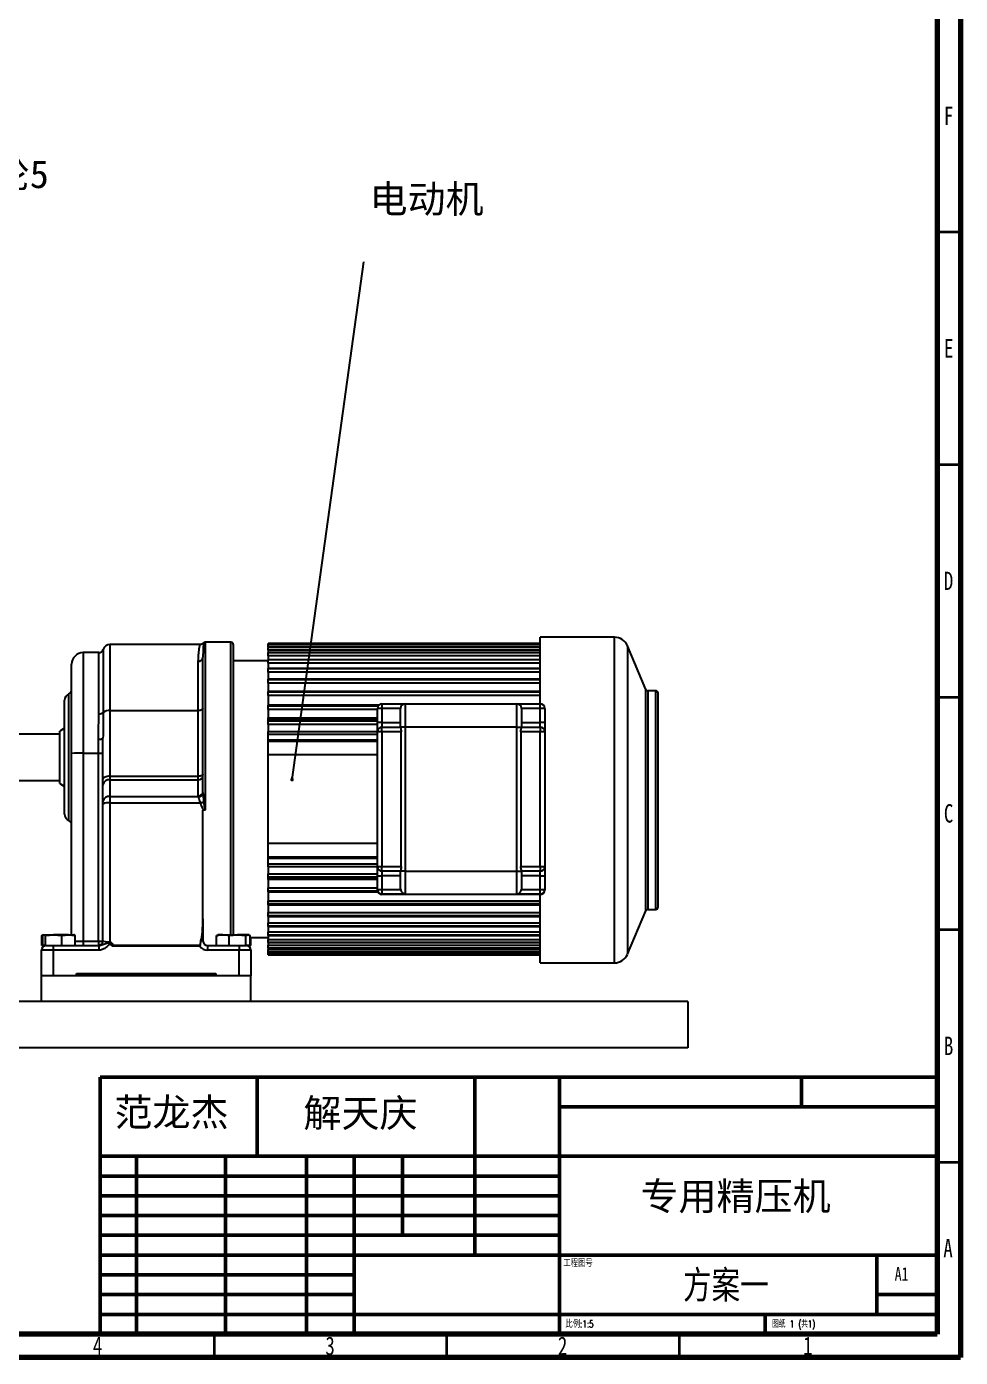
# Model space of a CAD drawing. Header units: millimetres. Extents: x 15 to 836, y 5 to 589.
# Drawn here: x 635.2 to 836, y 5 to 291.2 of the extents above; entities that cross this region are included whole.
import ezdxf

# ---------------------------------------------------------------- set-up
doc = ezdxf.new("R2010")
doc.units = ezdxf.units.MM
doc.styles.add('SLDTEXTSTYLE0', font='TXT', dxfattribs={"width": 0.75})
doc.styles.add('SLDTEXTSTYLE1', font='TXT', dxfattribs={"width": 0.75, "bigfont": 'bigfont'})
doc.styles.add('SLDTEXTSTYLE2', font='TXT', dxfattribs={"width": 0.694444, "bigfont": 'bigfont'})
doc.dimstyles.new('SLDDIMSTYLE1', dxfattribs={"dimtxt": 0.18, "dimasz": 0.762, "dimexe": 0, "dimexo": 0.0625, "dimgap": 0, "dimtad": 0, "dimtih": 1, "dimtoh": 1, "dimdec": 0, "dimrnd": 1e-09, "dimzin": 0, "dimdsep": 46, "dimtxsty": 'Standard', "dimblk1": 'DOT', "dimblk2": 'DOT', "dimsah": 1, "dimcen": 0.09, "dimadec": 0, "dimazin": 0, "dimtfac": 0.762, "dimtdec": 0, "dimtofl": 0, "dimtmove": 0, "dimatfit": 3, "dimldrblk": 'DOT', "dimfxl": 1, "dimfrac": 2, "dimtolj": 1, "dimtzin": 0, "dimarcsym": 0})

# ---------------------------------------------------------------- blocks, each defined once
blk = doc.blocks.new('_Dot')
at = {"color": 0, "linetype": 'ByBlock', "lineweight": -2}
blk.add_line((-0.5, 0), (-1, 0), dxfattribs=at)
at = {"color": 0, "linetype": 'ByBlock', "const_width": 0.5}
blk.add_lwpolyline([(-0.25, 0, 1), (0.25, 0, 1)], format="xyb", close=True, dxfattribs=at)

msp = doc.modelspace()

# ---------------------------------------------------------------- linework, layer by layer
at = {"color": 7, "linetype": 'Continuous', "lineweight": 70}
for p, q in [((836, 589), (836, 5)), ((831, 584), (831, 10)), ((831, 10), (20, 10)), ((836, 5), (15, 5))]:
    msp.add_line(p, q, dxfattribs=at)
at = {"color": 7, "linetype": 'Continuous', "lineweight": 35}
for p, q in [((831, 247), (836, 247)), ((831, 197), (836, 197)), ((831, 147), (836, 147)), ((831, 97), (836, 97)), ((831, 47), (836, 47)), ((675.5, 10), (675.5, 5)), ((725.5, 10), (725.5, 5)), ((775.5, 10), (775.5, 5))]:
    msp.add_line(p, q, dxfattribs=at)
at = {"color": 7, "linetype": 'Continuous', "lineweight": 25}
for p, q in [((672.5, 158.29), (653.12, 158.29)), ((653.12, 158.29), (653.12, 144.1)), ((679.12, 158.79), (673.62, 158.79)), ((673.62, 158.79), (673.62, 122.78)), ((679.12, 125.04), (679.12, 158.79)), ((679.62, 158.29), (679.62, 125.04)), ((745.62, 158.54), (687.12, 158.54)), ((687.12, 158.32), (687.12, 158.54)), ((745.62, 158.32), (687.12, 158.32)), ((687.12, 157.76), (687.12, 158.32)), ((745.62, 158.32), (687.12, 158.32)), ((687.12, 158.32), (687.12, 158.32)), ((687.12, 157.76), (687.12, 157.65)), ((745.62, 157.76), (687.12, 157.76)), ((745.62, 157.65), (687.12, 157.65)), ((687.12, 157.64), (687.12, 157.65)), ((745.62, 157.64), (687.12, 157.64)), ((687.12, 157.04), (687.12, 157.64)), ((761.62, 159.84), (745.62, 159.84)), ((745.62, 145.54), (745.62, 159.84)), ((761.62, 89.84), (761.62, 159.84)), ((768.36, 148.64), (764.39, 158.01)), ((764.39, 158.01), (764.39, 91.67)), ((650.73, 156.54), (647.37, 156.54)), ((647.37, 156.54), (647.37, 134.94)), ((650.73, 143.38), (650.73, 156.54)), ((651.69, 157.24), (651.69, 143.67)), ((672.12, 144.1), (672.12, 154.69)), ((673.12, 126.48), (673.12, 155.54)), ((687.12, 154.79), (679.62, 154.79)), ((687.12, 157.04), (687.12, 156.55)), ((745.62, 157.04), (687.12, 157.04)), ((745.62, 156.55), (687.12, 156.55)), ((687.12, 156.52), (687.12, 156.55)), ((687.12, 155.88), (687.12, 156.52)), ((745.62, 156.52), (687.12, 156.52)), ((687.12, 155.88), (687.12, 155.03)), ((745.62, 155.88), (687.12, 155.88)), ((745.62, 155.03), (687.12, 155.03)), ((687.12, 154.98), (687.12, 155.03)), ((745.62, 154.98), (687.12, 154.98)), ((687.12, 154.31), (687.12, 154.98)), ((644.87, 134.84), (644.87, 154.04)), ((687.12, 154.31), (687.12, 153.12)), ((745.62, 154.31), (687.12, 154.31)), ((745.62, 153.12), (687.12, 153.12)), ((687.12, 153.03), (687.12, 153.12)), ((687.12, 152.34), (687.12, 153.03)), ((745.62, 153.03), (687.12, 153.03)), ((687.12, 152.34), (687.12, 150.82)), ((745.62, 152.34), (687.12, 152.34)), ((745.62, 150.82), (687.12, 150.82)), ((687.12, 150.71), (687.12, 150.82)), ((687.12, 150), (687.12, 150.71)), ((745.62, 150.71), (687.12, 150.71)), ((687.12, 150), (687.12, 148.19)), ((745.62, 150), (687.12, 150)), ((643.37, 134.04), (643.37, 146.29)), ((644.27, 120.42), (644.27, 147.67)), ((745.62, 148.19), (687.12, 148.19)), ((687.12, 148.03), (687.12, 148.19)), ((745.62, 148.03), (687.12, 148.03)), ((687.12, 147.33), (687.12, 148.03)), ((687.12, 147.33), (687.12, 145.26)), ((745.62, 147.33), (687.12, 147.33)), ((768.36, 101.04), (768.36, 148.64)), ((770.49, 148.34), (768.82, 148.34)), ((768.82, 148.34), (768.82, 101.34)), ((770.49, 101.34), (770.49, 148.34)), ((770.99, 101.84), (770.99, 147.84)), ((653.12, 144.1), (653.12, 129.96)), ((653.12, 144.1), (672.12, 144.1)), ((672.12, 129.96), (672.12, 144.1)), ((687.12, 145.26), (710.92, 145.26)), ((710.91, 145.25), (687.12, 145.25)), ((687.12, 145.05), (687.12, 145.25)), ((687.12, 144.35), (687.12, 145.05)), ((710.75, 145.05), (687.12, 145.05)), ((687.12, 144.35), (687.12, 142.55)), ((710.62, 144.35), (687.12, 144.35)), ((711.62, 144.54), (710.62, 144.54)), ((710.62, 141.54), (710.62, 144.54)), ((711.62, 145.54), (711.62, 144.54)), ((711.62, 145.54), (716.62, 145.54)), ((711.62, 144.54), (711.62, 141.54)), ((715.62, 144.54), (711.62, 144.54)), ((715.62, 140.54), (715.62, 144.54)), ((716.62, 145.54), (716.62, 140.54)), ((716.62, 145.54), (740.62, 145.54)), ((740.62, 140.54), (740.62, 145.54)), ((740.62, 145.54), (745.62, 145.54)), ((741.62, 144.54), (741.62, 140.54)), ((745.62, 144.54), (741.62, 144.54)), ((745.62, 144.54), (745.62, 145.54)), ((745.62, 141.54), (745.62, 144.54)), ((746.62, 144.54), (745.62, 144.54)), ((746.62, 144.54), (746.62, 141.54)), ((643.37, 140.29), (642.37, 139.69)), ((687.12, 142.36), (687.12, 142.55)), ((687.12, 142.55), (710.62, 142.55)), ((687.12, 142.04), (687.12, 142.36)), ((710.62, 142.04), (687.12, 142.04)), ((687.12, 141.79), (687.12, 142.04)), ((687.12, 141.11), (687.12, 141.79)), ((710.62, 141.79), (687.12, 141.79)), ((687.12, 141.11), (687.12, 139.6)), ((710.62, 141.11), (687.12, 141.11)), ((711.62, 141.54), (710.62, 141.54)), ((710.62, 139.54), (710.62, 141.54)), ((711.62, 141.54), (711.62, 140.54)), ((711.62, 141.54), (715.62, 141.54)), ((711.62, 139.54), (711.62, 140.54)), ((711.62, 140.54), (715.62, 140.54)), ((715.62, 140.54), (715.62, 140.41)), ((716.62, 140.54), (715.62, 140.54)), ((716.62, 140.54), (716.62, 109.54)), ((740.62, 140.54), (716.62, 140.54)), ((740.62, 109.54), (740.62, 140.54)), ((740.62, 140.54), (741.62, 140.54)), ((741.62, 141.54), (745.62, 141.54)), ((741.62, 140.54), (741.62, 140.41)), ((741.62, 140.54), (745.62, 140.54)), ((745.62, 140.54), (745.62, 141.54)), ((746.62, 141.54), (745.62, 141.54)), ((745.62, 140.54), (745.62, 139.54)), ((746.62, 141.54), (746.62, 139.54)), ((642.37, 139.04), (613.37, 139.04)), ((642.37, 134.04), (642.37, 139.69)), ((650.62, 134.94), (650.62, 137.95)), ((651.62, 129.34), (651.62, 138.12)), ((687.12, 139.43), (687.12, 139.6)), ((687.12, 139.6), (710.62, 139.6)), ((687.12, 137.55), (687.12, 139.43)), ((710.62, 138.93), (687.12, 138.93)), ((687.12, 137.83), (710.62, 137.83)), ((687.12, 137.54), (687.12, 137.55)), ((687.12, 134.54), (687.12, 137.54)), ((687.12, 137.54), (710.62, 137.54)), ((711.62, 139.54), (710.62, 139.54)), ((710.62, 110.54), (710.62, 139.54)), ((711.62, 139.54), (711.62, 110.54)), ((715.75, 139.54), (711.62, 139.54)), ((715.75, 110.54), (715.75, 139.54)), ((741.48, 139.54), (741.48, 110.54)), ((745.62, 139.54), (741.48, 139.54)), ((745.62, 110.54), (745.62, 139.54)), ((746.62, 139.54), (745.62, 139.54)), ((746.62, 139.54), (746.62, 110.54)), ((644.87, 95.89), (644.87, 134.84)), ((647.37, 134.94), (647.37, 94.5)), ((647.37, 134.94), (650.62, 134.94)), ((650.62, 94.5), (650.62, 134.94)), ((687.12, 115.54), (687.12, 134.54)), ((710.62, 134.54), (687.12, 134.54)), ((642.37, 128.4), (642.37, 134.04)), ((643.37, 121.79), (643.37, 134.04)), ((613.37, 129.04), (642.37, 129.04)), ((651.62, 128.16), (651.62, 129.34)), ((653.12, 129.96), (653.12, 129.22)), ((653.12, 129.96), (672.12, 129.96)), ((653.12, 129.22), (653.12, 125.61)), ((653.12, 129.22), (672.12, 129.22)), ((672.12, 129.22), (672.12, 129.96)), ((672.12, 125.77), (672.12, 129.22)), ((642.37, 128.4), (643.37, 127.79)), ((651.62, 124.54), (651.62, 128.16)), ((673.12, 126.48), (673.12, 126.31)), ((651.62, 124), (651.62, 124.54)), ((651.62, 94.54), (651.62, 124)), ((653.12, 125.61), (653.12, 124.26)), ((653.12, 125.61), (672.13, 125.61)), ((653.12, 124.26), (653.12, 94.37)), ((653.12, 124.26), (672.63, 124.26)), ((672.13, 125.61), (672.12, 125.77)), ((679.12, 95.89), (679.12, 125.04)), ((679.62, 125.04), (679.62, 95.89)), ((673.33, 122.66), (673.12, 122.66)), ((673.12, 99.27), (673.12, 122.66)), ((687.12, 112.54), (687.12, 115.54)), ((687.12, 115.54), (710.62, 115.54)), ((687.12, 110.66), (687.12, 112.54)), ((687.12, 112.54), (687.12, 112.54)), ((710.62, 112.54), (687.12, 112.54)), ((710.62, 112.26), (687.12, 112.26)), ((687.12, 111.15), (710.62, 111.15)), ((687.12, 110.49), (687.12, 110.66)), ((687.12, 110.49), (687.12, 108.98)), ((710.62, 110.49), (687.12, 110.49)), ((687.12, 108.29), (687.12, 108.98)), ((687.12, 108.98), (710.62, 108.98)), ((710.62, 110.54), (711.62, 110.54)), ((710.62, 108.54), (710.62, 110.54)), ((711.62, 110.54), (715.75, 110.54)), ((711.62, 109.54), (711.62, 110.54)), ((715.62, 109.54), (711.62, 109.54)), ((711.62, 109.54), (711.62, 108.54)), ((715.62, 109.54), (715.62, 109.68)), ((716.62, 109.54), (715.62, 109.54)), ((715.62, 105.84), (715.62, 109.54)), ((716.62, 109.54), (716.62, 104.58)), ((716.62, 109.54), (740.62, 109.54)), ((740.62, 104.58), (740.62, 109.54)), ((740.62, 109.54), (741.62, 109.54)), ((741.48, 110.54), (745.62, 110.54)), ((741.62, 109.54), (741.62, 109.68)), ((741.62, 109.54), (741.62, 105.84)), ((745.62, 109.54), (741.62, 109.54)), ((745.62, 110.54), (745.62, 109.54)), ((745.62, 110.54), (746.62, 110.54)), ((745.62, 108.54), (745.62, 109.54)), ((746.62, 110.54), (746.62, 108.54)), ((687.12, 108.04), (687.12, 108.29)), ((710.62, 108.29), (687.12, 108.29)), ((687.12, 108.04), (710.62, 108.04)), ((687.12, 107.95), (687.12, 108.04)), ((687.12, 107.76), (687.12, 107.95)), ((687.12, 107.76), (687.12, 105.98)), ((710.62, 107.76), (687.12, 107.76)), ((687.12, 105.28), (687.12, 105.98)), ((687.12, 105.98), (710.62, 105.98)), ((710.62, 108.54), (711.62, 108.54)), ((710.62, 105.58), (710.62, 108.54)), ((715.62, 108.54), (711.62, 108.54)), ((711.62, 108.54), (711.62, 105.58)), ((745.62, 108.54), (741.62, 108.54)), ((745.62, 108.54), (746.62, 108.54)), ((745.62, 105.58), (745.62, 108.54)), ((746.62, 108.54), (746.62, 105.58)), ((687.12, 105.08), (687.12, 105.28)), ((710.65, 105.28), (687.12, 105.28)), ((687.12, 105.08), (710.73, 105.08)), ((687.12, 105.08), (687.12, 103.2)), ((687.12, 102.5), (687.12, 103.2)), ((687.12, 103.2), (745.62, 103.2)), ((710.62, 105.58), (711.62, 105.58)), ((710.62, 105.54), (710.62, 105.58)), ((711.62, 105.58), (715.65, 105.58)), ((711.62, 105.58), (711.62, 104.58)), ((711.62, 104.58), (711.62, 104.54)), ((716.62, 104.58), (711.62, 104.58)), ((745.62, 104.54), (711.62, 104.54)), ((715.65, 105.58), (715.62, 105.84)), ((745.62, 104.58), (740.62, 104.58)), ((741.62, 105.84), (741.59, 105.58)), ((741.59, 105.58), (745.62, 105.58)), ((745.62, 105.58), (746.62, 105.58)), ((745.62, 104.58), (745.62, 105.58)), ((745.62, 104.54), (745.62, 104.58)), ((745.62, 89.84), (745.62, 104.54)), ((746.62, 105.58), (746.62, 105.54)), ((687.12, 102.33), (687.12, 102.5)), ((745.62, 102.5), (687.12, 102.5)), ((687.12, 102.33), (745.62, 102.33)), ((687.12, 102.33), (687.12, 100.68)), ((687.12, 99.97), (687.12, 100.68)), ((687.12, 100.68), (745.62, 100.68)), ((764.39, 91.67), (768.36, 101.04)), ((768.82, 101.34), (770.49, 101.34)), ((673.12, 99.27), (673.12, 94.54)), ((687.12, 99.84), (687.12, 99.97)), ((745.62, 99.97), (687.12, 99.97)), ((687.12, 99.84), (745.62, 99.84)), ((687.12, 99.84), (687.12, 98.43)), ((687.12, 97.73), (687.12, 98.43)), ((687.12, 98.43), (745.62, 98.43)), ((687.12, 97.64), (687.12, 97.73)), ((745.62, 97.73), (687.12, 97.73)), ((687.12, 97.64), (745.62, 97.64)), ((687.12, 97.64), (687.12, 96.49)), ((638.47, 93.54), (638.47, 95.71)), ((638.66, 93.54), (638.66, 95.71)), ((638.88, 95.88), (638.71, 95.82)), ((638.92, 95.89), (638.88, 95.88)), ((638.96, 95.89), (641.01, 95.89)), ((639.25, 95.71), (641.01, 95.89)), ((639.25, 93.54), (639.25, 95.71)), ((641.01, 95.89), (642.76, 95.71)), ((644.22, 95.89), (641.01, 95.89)), ((642.76, 95.71), (644.22, 95.89)), ((642.76, 93.54), (642.76, 95.71)), ((644.22, 95.89), (645.67, 95.71)), ((644.22, 95.89), (645.42, 95.89)), ((645.46, 95.88), (645.42, 95.89)), ((645.67, 93.54), (645.67, 95.71)), ((647.37, 94.5), (647.37, 93.54)), ((647.37, 94.5), (650.62, 94.5)), ((650.62, 94.5), (650.62, 93.54)), ((676.32, 95.82), (676.06, 95.71)), ((676.06, 93.54), (676.06, 95.71)), ((676.42, 95.89), (676.3, 95.85)), ((677.41, 95.89), (676.42, 95.89)), ((677.41, 95.89), (680.56, 95.89)), ((678.75, 95.71), (680.56, 95.89)), ((678.75, 93.54), (678.75, 95.71)), ((680.56, 95.89), (682.36, 95.71)), ((682.82, 95.89), (680.56, 95.89)), ((682.36, 95.71), (682.82, 95.89)), ((682.36, 93.54), (682.36, 95.71)), ((682.82, 95.89), (683.28, 95.71)), ((682.92, 95.89), (682.82, 95.89)), ((683.03, 95.85), (682.92, 95.89)), ((683.28, 93.54), (683.28, 95.71)), ((683.28, 95.29), (687.12, 95.29)), ((683.42, 93.54), (683.42, 95.29)), ((687.12, 95.81), (687.12, 96.49)), ((687.12, 96.49), (745.62, 96.49)), ((687.12, 95.75), (687.12, 95.81)), ((745.62, 95.81), (687.12, 95.81)), ((687.12, 95.75), (745.62, 95.75)), ((687.12, 95.75), (687.12, 94.88)), ((687.12, 94.23), (687.12, 94.88)), ((687.12, 94.88), (745.62, 94.88)), ((640.92, 92.54), (638.42, 92.54)), ((638.42, 87.04), (638.42, 92.54)), ((638.66, 93.54), (638.47, 93.54)), ((639.25, 93.54), (638.66, 93.54)), ((638.96, 93.54), (639.04, 93.47)), ((639.42, 93.54), (639.25, 93.54)), ((639.42, 93.54), (640.92, 93.54)), ((640.92, 93.54), (640.92, 92.54)), ((640.92, 93.54), (650.71, 93.54)), ((640.92, 92.54), (640.92, 87.04)), ((650.71, 92.54), (640.92, 92.54)), ((650.71, 93.54), (650.71, 92.54)), ((672.44, 93.46), (653.6, 93.46)), ((653.66, 93.63), (672.53, 93.63)), ((674.12, 93.54), (674.12, 92.54)), ((674.12, 93.54), (680.92, 93.54)), ((680.92, 92.54), (674.12, 92.54)), ((680.92, 93.54), (680.92, 92.54)), ((680.92, 93.54), (682.42, 93.54)), ((683.42, 92.54), (680.92, 92.54)), ((680.92, 87.04), (680.92, 92.54)), ((683.28, 93.54), (682.42, 93.54)), ((682.8, 93.47), (682.87, 93.54)), ((683.42, 93.54), (683.28, 93.54)), ((683.42, 92.54), (683.42, 87.04)), ((687.12, 94.19), (687.12, 94.23)), ((745.62, 94.23), (687.12, 94.23)), ((687.12, 94.19), (745.62, 94.19)), ((687.12, 94.19), (687.12, 93.62)), ((687.12, 93), (687.12, 93.62)), ((687.12, 93.62), (745.62, 93.62)), ((687.12, 92.97), (687.12, 93)), ((745.62, 93), (687.12, 93)), ((687.12, 92.97), (745.62, 92.97)), ((687.12, 92.97), (687.12, 92.72)), ((687.12, 92.13), (687.12, 92.72)), ((687.12, 92.72), (745.62, 92.72)), ((687.12, 92.13), (745.62, 92.13)), ((687.12, 92.13), (687.12, 92.13)), ((687.12, 91.65), (687.12, 92.13)), ((745.62, 92.13), (687.12, 92.13)), ((687.12, 91.65), (745.62, 91.65)), ((687.12, 91.65), (687.12, 91.65)), ((687.12, 91.56), (687.12, 91.65)), ((745.62, 91.65), (687.12, 91.65)), ((687.12, 91.56), (745.62, 91.56)), ((745.62, 89.84), (761.62, 89.84)), ((638.42, 81.54), (638.42, 87.04)), ((683.42, 87.04), (638.42, 87.04)), ((645.92, 87.04), (640.92, 87.04)), ((645.92, 87.04), (645.92, 87.54)), ((645.92, 87.54), (675.92, 87.54)), ((675.92, 87.54), (675.92, 87.04)), ((680.92, 87.04), (675.92, 87.04)), ((683.42, 81.54), (683.42, 87.04)), ((777.37, 81.54), (416.24, 81.54)), ((777.37, 81.54), (777.37, 71.54)), ((777.37, 71.54), (416.24, 71.54))]:
    msp.add_line(p, q, dxfattribs=at)
at = {"color": 7, "linetype": 'Continuous', "lineweight": 50}
for p, q in [((651, 65.25), (831, 65.25)), ((651, 65.25), (651, 10)), ((684.8, 48.25), (684.8, 65.25)), ((731.6, 65.25), (731.6, 27)), ((749.8, 65.25), (749.8, 10)), ((801.8, 58.88), (801.8, 65.25)), ((831, 58.88), (749.8, 58.88)), ((831, 48.25), (651, 48.25)), ((658.8, 48.25), (658.8, 10)), ((677.99, 48.25), (677.99, 10)), ((695.4, 48.25), (695.4, 10)), ((705.6, 10), (705.6, 48.25)), ((716, 31.25), (716, 48.25)), ((749.8, 44), (651, 44)), ((749.8, 39.75), (651, 39.75)), ((749.8, 35.5), (651, 35.5)), ((749.8, 31.25), (651, 31.25)), ((705.6, 27), (651, 27)), ((705.6, 27), (831, 27)), ((818, 14.25), (818, 27)), ((705.6, 22.75), (651, 22.75)), ((705.6, 18.5), (651, 18.5)), ((831, 18.5), (818, 18.5)), ((651, 14.25), (831, 14.25)), ((794, 10), (794, 14.25))]:
    msp.add_line(p, q, dxfattribs=at)
at = {"color": 7, "linetype": 'Continuous', "lineweight": 25, "flags": 128}
for points in [[(673.12, 144.52), (673.1, 144.43), (673.04, 144.36), (672.95, 144.29), (672.82, 144.22), (672.67, 144.17), (672.5, 144.13), (672.31, 144.11), (672.12, 144.1)], [(653.12, 129.96), (652.82, 129.95), (652.54, 129.91), (652.28, 129.86), (652.06, 129.78), (651.87, 129.69), (651.73, 129.58), (651.65, 129.46), (651.62, 129.34)], [(673.12, 130.38), (673.1, 130.3), (673.04, 130.22), (672.95, 130.15), (672.82, 130.08), (672.67, 130.03), (672.5, 129.99), (672.31, 129.97), (672.12, 129.96)]]:
    msp.add_lwpolyline(points, dxfattribs=at)
at = {"color": 7, "linetype": 'Continuous', "lineweight": 25}
for centre, radius, start, end in [((653.12, 156.79), 1.5, 90, 162.5424), ((673.62, 158.29), 0.5, 90, 139.282), ((679.12, 158.29), 0.5, 0, 90), ((761.62, 156.84), 3, 23, 90), ((647.37, 154.04), 2.5, 90, 180), ((650.73, 157.54), 1, 270, 342.5424), ((672.19, 155.63), 0.935, 265.7826, 355.0452), ((644.87, 146.29), 1.5, 113.5782, 180), ((643.87, 148.59), 1, 293.5782, 0), ((768.82, 148.84), 0.5, 203, 270), ((770.49, 147.84), 0.5, 0, 90), ((650.86, 144.67), 1.3, 264.4331, 309.4171), ((652.93, 142.16), 1.95, 84.4331, 129.4171), ((711.62, 144.54), 1, 90, 180), ((716.62, 144.54), 1, 90, 180), ((740.62, 144.54), 1, 0, 90), ((745.62, 144.54), 1, 0, 90), ((711.62, 139.54), 1, 90, 180), ((745.62, 139.54), 1, 0, 90), ((650.86, 139.52), 1.59, 261.23, 298.4448), ((646.74, 119.16), 15.8, 87.7358, 96.8212), ((650.87, 141.25), 6.32, 267.7358, 276.8212), ((652.93, 127.89), 1.34, 82.0466, 168.7778), ((672.24, 130.11), 0.893, 262.0466, 348.7778), ((672.24, 126.66), 0.893, 262.0466, 348.7778), ((672.18, 126.58), 0.979, 266.882, 343.9419), ((652.93, 124.28), 1.34, 82.0466, 168.7778), ((652.75, 121.88), 2.4, 81.2841, 118.2348), ((671.65, 129), 4.84, 281.65, 289.7698), ((644.87, 121.79), 1.5, 180, 246.4218), ((643.87, 119.5), 1, 0, 66.4218), ((711.62, 110.54), 1, 180, 270), ((745.62, 110.54), 1, 270, 0), ((711.61, 105.58), 0.996, 180.2265, 270.2247), ((711.62, 105.54), 1, 180, 270), ((745.62, 105.58), 0.996, 269.7753, 359.7735), ((745.62, 105.54), 1, 270, 0), ((768.82, 100.84), 0.5, 90, 157), ((770.49, 101.84), 0.5, 270, 0), ((650.62, 94.54), 1, 270, 0), ((650.87, 100.82), 6.32, 267.7358, 276.8212), ((674.12, 94.54), 1, 180, 270), ((639.42, 92.54), 1, 90, 180), ((674.12, 94.54), 2, 212.9101, 270), ((682.42, 92.54), 1, 0, 90), ((761.62, 92.84), 3, 270, 337)]:
    msp.add_arc(centre, radius, start, end, dxfattribs=at)
for centre, major_axis, ratio, start_param in [((672.12, 99.27), (0, 5.73), 0.174603, 3.741484), ((647.37, 94.54), (2.5, 0), 0.015915, 3.967092), ((653.12, 94.54), (1.5, 0), 0.114667, 3.141593)]:
    msp.add_ellipse(centre, major_axis=major_axis, ratio=ratio, start_param=start_param, end_param=4.712389, dxfattribs=at)
for points, knots in [([(672.12, 154.69), (672.13, 155.17), (672.16, 156.26), (672.3, 157.34), (672.46, 158.13), (672.48, 158.23), (672.5, 158.29)], [0, 0, 0, 0, 0.215739, 0.492589, 0.70986, 1, 1, 1, 1]), ([(673.23, 158.63), (673.2, 158.59), (673.1, 158.48), (672.87, 158.36), (672.65, 158.28), (672.52, 158.3), (672.5, 158.3)], [0, 0, 0, 0, 0.18762, 0.522918, 0.921984, 1, 1, 1, 1]), ([(673.24, 158.62), (673.24, 158.57), (673.23, 158.49), (673.18, 157.82), (673.13, 156.9), (673.12, 155.96), (673.12, 155.54)], [0, 0, 0, 0, 0.289285, 0.50609, 0.783139, 1, 1, 1, 1]), ([(650.62, 137.95), (650.63, 138.73), (650.66, 140.3), (650.73, 142.1), (650.73, 143.11), (650.73, 143.38)], [0, 0, 0, 0, 0.42072, 0.846349, 1, 1, 1, 1]), ([(651.69, 143.67), (651.69, 143.39), (651.68, 142.35), (651.64, 140.51), (651.63, 138.92), (651.62, 138.12)], [0, 0, 0, 0, 0.1546649, 0.5764421, 1, 1, 1, 1]), ([(715.62, 140.41), (715.63, 140.35), (715.64, 140.23), (715.71, 139.95), (715.75, 139.71), (715.75, 139.57), (715.75, 139.54)], [0, 0, 0, 0, 0.301954, 0.602316, 0.931466, 1, 1, 1, 1]), ([(741.48, 139.54), (741.49, 139.65), (741.5, 139.86), (741.57, 140.15), (741.61, 140.33), (741.62, 140.4), (741.62, 140.41)], [0, 0, 0, 0, 0.302392, 0.603568, 0.930883, 1, 1, 1, 1]), ([(673.12, 126.31), (673.12, 126.3), (673.13, 126.03), (673.19, 125.41), (673.25, 124.8), (673.29, 124.44)], [0, 0, 0, 0, 0.027456, 0.441004, 1, 1, 1, 1]), ([(672.63, 124.26), (672.52, 124.52), (672.31, 125.02), (672.18, 125.42), (672.13, 125.61)], [0, 0, 0, 0, 0.5380764, 1, 1, 1, 1]), ([(673.33, 122.66), (673.27, 122.73), (672.98, 123.03), (672.79, 123.61), (672.67, 124.09), (672.63, 124.26)], [0, 0, 0, 0, 0.148127, 0.704391, 1, 1, 1, 1]), ([(673.29, 124.44), (673.32, 123.99), (673.36, 123.45), (673.51, 122.91), (673.56, 122.81), (673.59, 122.79), (673.61, 122.78), (673.61, 122.78), (673.62, 122.78)], [0, 0, 0, 0, 0.794876, 0.931332, 0.973701, 0.98544, 0.995186, 1, 1, 1, 1]), ([(673.62, 122.78), (673.62, 122.78), (673.6, 122.76), (673.55, 122.71), (673.45, 122.67), (673.37, 122.67), (673.33, 122.66)], [0, 0, 0, 0, 0.01353, 0.258118, 0.630302, 1, 1, 1, 1]), ([(715.75, 110.54), (715.75, 110.44), (715.73, 110.23), (715.66, 109.94), (715.62, 109.76), (715.62, 109.69), (715.62, 109.68)], [0, 0, 0, 0, 0.302392, 0.603568, 0.930883, 1, 1, 1, 1]), ([(741.62, 109.68), (741.61, 109.74), (741.6, 109.86), (741.52, 110.14), (741.49, 110.38), (741.48, 110.52), (741.48, 110.54)], [0, 0, 0, 0, 0.301954, 0.602316, 0.931466, 1, 1, 1, 1]), ([(715.65, 105.58), (715.68, 105.47), (715.75, 105.26), (715.94, 104.97), (716.21, 104.72), (716.45, 104.61), (716.59, 104.59), (716.62, 104.58), (716.62, 104.58)], [0, 0, 0, 0, 0.186671, 0.371962, 0.648956, 0.930384, 0.997145, 1, 1, 1, 1]), ([(740.62, 104.58), (740.62, 104.58), (740.65, 104.59), (740.78, 104.61), (741.03, 104.72), (741.29, 104.97), (741.49, 105.26), (741.55, 105.47), (741.59, 105.58)], [0, 0, 0, 0, 0.002855, 0.069616, 0.351044, 0.628038, 0.813329, 1, 1, 1, 1]), ([(638.47, 95.71), (638.53, 95.74), (638.58, 95.78), (638.64, 95.79), (638.65, 95.79)], [0, 0, 0, 0, 0.907105, 1, 1, 1, 1]), ([(638.66, 95.71), (638.69, 95.74), (638.78, 95.85), (638.88, 95.87), (638.96, 95.89)], [0, 0, 0, 0, 0.253067, 1, 1, 1, 1]), ([(638.96, 95.89), (639.05, 95.86), (639.15, 95.83), (639.25, 95.71), (639.25, 95.71)], [0, 0, 0, 0, 0.973005, 1, 1, 1, 1]), ([(645.67, 95.71), (645.67, 95.71), (645.57, 95.83), (645.47, 95.86), (645.38, 95.89)], [0, 0, 0, 0, 0.026995, 1, 1, 1, 1]), ([(672.53, 93.63), (672.55, 93.7), (672.64, 93.99), (672.66, 94.3), (672.68, 94.54)], [0, 0, 0, 0, 0.219132, 1, 1, 1, 1]), ([(673.12, 94.54), (673.1, 94.54), (673.07, 94.54), (672.88, 94.54), (672.73, 94.54), (672.68, 94.54)], [0, 0, 0, 0, 0.40408, 0.80816, 1, 1, 1, 1]), ([(676.06, 95.71), (676.17, 95.74), (676.62, 95.85), (677.07, 95.87), (677.41, 95.89)], [0, 0, 0, 0, 0.2530667, 1, 1, 1, 1]), ([(677.41, 95.89), (677.85, 95.86), (678.3, 95.83), (678.74, 95.71), (678.75, 95.71)], [0, 0, 0, 0, 0.9730048, 1, 1, 1, 1]), ([(650.71, 93.54), (650.86, 93.56), (651.18, 93.6), (651.73, 93.86), (652.23, 94.05), (652.73, 94.13), (652.98, 94.15), (653.21, 94.15), (653.36, 94.14), (653.42, 94.14)], [0, 0, 0, 0, 0.152224, 0.33777, 0.676227, 0.770058, 0.856453, 0.932866, 1, 1, 1, 1]), ([(653.6, 93.46), (653.5, 93.56), (653.37, 93.69), (653.17, 93.76), (653.06, 93.76), (652.95, 93.72), (652.63, 93.49), (652.22, 93.04), (651.49, 92.63), (650.97, 92.57), (650.71, 92.54)], [0, 0, 0, 0, 0.126208, 0.160319, 0.187988, 0.22213, 0.267535, 0.536281, 0.76766, 1, 1, 1, 1]), ([(653.12, 94.37), (653.12, 94.37), (653.22, 94.29), (653.32, 94.21), (653.42, 94.14)], [0, 0, 0, 0, 0.014185, 1, 1, 1, 1]), ([(653.42, 94.14), (653.48, 94.09), (653.59, 93.99), (653.66, 93.82), (653.68, 93.7), (653.67, 93.65), (653.66, 93.63)], [0, 0, 0, 0, 0.388225, 0.740869, 0.887323, 1, 1, 1, 1]), ([(653.66, 93.63), (653.64, 93.57), (653.62, 93.52), (653.6, 93.46), (653.6, 93.46)], [0, 0, 0, 0, 0.970749, 1, 1, 1, 1]), ([(672.53, 93.63), (672.52, 93.6), (672.49, 93.55), (672.46, 93.49), (672.44, 93.46), (672.44, 93.46)], [0, 0, 0, 0, 0.501297, 0.97533, 1, 1, 1, 1])]:
    msp.add_open_spline(points, degree=3, knots=knots, dxfattribs=at)

# ---------------------------------------------------------------- texts
at = {"color": 7, "linetype": 'Continuous', "lineweight": 0}
for s, insert, char_height, attachment_point, style in [('F', (833.46, 273.97), 3.97, 2, 'SLDTEXTSTYLE0'), ('E', (833.51, 223.97), 3.97, 2, 'SLDTEXTSTYLE0'), ('D', (833.45, 173.97), 3.97, 2, 'SLDTEXTSTYLE0'), ('C', (833.46, 123.97), 3.97, 2, 'SLDTEXTSTYLE0'), ('B', (833.47, 73.97), 3.97, 2, 'SLDTEXTSTYLE0'), ('A', (833.34, 30.47), 3.97, 2, 'SLDTEXTSTYLE0'), ('工程图号', (750.63, 25.99), 1.5, 1, 'SLDTEXTSTYLE1'), ('{\\fSimSun|b0|i0|c134|p107;方案一}', (785.57, 23.61), 6, 2, 'SLDTEXTSTYLE1'), ('比例:1:5', (751.07, 12.9), 1.5, 1, 'SLDTEXTSTYLE1'), ('图纸 1 (共1)', (795.48, 12.9), 1.5, 1, 'SLDTEXTSTYLE2'), ('4', (650.46, 9.47), 3.97, 2, 'SLDTEXTSTYLE0'), ('3', (700.46, 9.47), 3.97, 2, 'SLDTEXTSTYLE0'), ('2', (750.46, 9.47), 3.97, 2, 'SLDTEXTSTYLE0'), ('1', (803.21, 9.47), 3.97, 2, 'SLDTEXTSTYLE0')]:
    msp.add_mtext(s, dxfattribs=dict(at, insert=insert, char_height=char_height, attachment_point=attachment_point, style=style))
at = {"attachment_point": 1}
for s, width, insert, char_height in [('{\\fSimSun|b0|i0|c134|p107;\\H1.71429x;齿轮\\fSimSun|b0|i0|c0|p107;5}', 35.407, (619.52, 262.44), 3.5), ('{\\fSimSun|b0|i0|c134|p107;电动机}', 38.3853, (708.92, 257.11), 6), ('{\\fSimSun|b0|i0|c134|p107;范龙杰}', 33.8, (654.06, 60.72), 6), ('{\\fSimSun|b0|i0|c134|p107;解天庆}', 46.8, (694.71, 60.54), 6), ('{\\fSimSun|b0|i0|c134|p107;专用精压机}', 81.2, (767.19, 42.66), 6)]:
    msp.add_mtext_dynamic_manual_height_columns(s, width=width, gutter_width=17.5, heights=[0], dxfattribs=dict(at, insert=insert, char_height=char_height))
at = {"color": 7, "linetype": 'Continuous', "lineweight": 0, "insert": (821.87, 24.41), "char_height": 2.9104, "width": 1.4136, "attachment_point": 1, "style": 'SLDTEXTSTYLE0'}
msp.add_mtext('{\\fSimSun|b0|i0|c0|p107;A1}', dxfattribs=at)

# ---------------------------------------------------------------- leaders
at = {"color": 7, "linetype": 'Continuous', "lineweight": 0}
msp.add_leader([(692.28, 129.23), (707.73, 240.55)], dimstyle='SLDDIMSTYLE1', dxfattribs=at)

doc.saveas('drawing.dxf')
